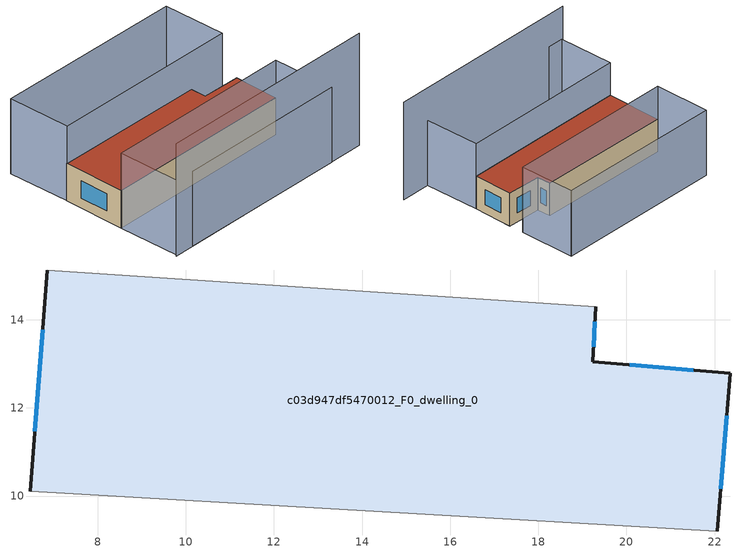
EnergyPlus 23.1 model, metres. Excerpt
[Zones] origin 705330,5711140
c03d947df5470012_F0_dwelling_0
 floor ground (EU_floor_Construction): 22.35,12.78 22.06,9.21 6.48,10.11 6.86,15.13 19.3,14.3 19.24,13.05 z0
 wall outside (EU_wall_Construction): 6.86,15.13 6.48,10.11 / 22.06,9.21 22.35,12.78 19.24,13.05 19.3,14.3 z0:3
 wall adiabatic (EU_wall_Construction): 6.48,10.11 22.06,9.21 / 19.3,14.3 6.86,15.13 z0:3
 window (EU_Window_Construction): 6.76,13.78 6.58,11.47 / 19.26,13.38 19.29,13.96 / 21.51,12.85 20.08,12.98 / 22.14,10.17 22.27,11.82 z0.81:2.19
 roof outside (EU_roof_Construction): 22.06,9.21 22.35,12.78 19.24,13.05 19.3,14.3 6.86,15.13 6.48,10.11 z3
shading: 6.07,5.05 24.54,3.98 z0:9; 6.48,10.11 22.06,9.21 / 22.06,9.21 21.76,4.14 / 21.76,4.14 6.18,5.05 / 6.18,5.05 6.48,10.11 / 7.18,20.19 22.75,19.19 / 22.75,19.19 22.42,14.1 / 22.42,14.1 6.86,15.09 / 6.86,15.09 7.18,20.19 / 22.75,19.19 7.21,20.19 z0:6
[Building]
EU S2 Campaign: North Axis=0; Terrain=City; Solar Distribution=FullExterior
[Site:Location]
London: Latitude=51.5; Longitude=-0.5; Time Zone=0; Elevation=25
[SizingPeriod:WeatherFileDays]
AnnualSizingPeriod: Begin Month=1; Begin Day of Month=1; End Month=12; End Day of Month=31; Day of Week for Start Day=Monday; Use Weather File Daylight Saving Period=No; Use Weather File Rain and Snow Indicators=No
[MATERIAL]
EU_InternalMass_Material: Roughness=MediumRough; Thickness=0.1; Conductivity=1; Density=1800; Specific Heat=900; Thermal Absorptance=0.9; Solar Absorptance=0.7; Visible Absorptance=0.7
[MATERIAL:NOMASS] Roughness=MediumRough; Thermal Absorptance=0.9; Solar Absorptance=0.7; Visible Absorptance=0.7
Name | Thermal Resistance
EU_wall_NoMass | 0.555556
EU_roof_NoMass | 0.510204
EU_floor_NoMass | 1.68919
[WINDOWMATERIAL:SIMPLEGLAZINGSYSTEM]
EU_Window_SimpleGlazing: UFactor=3.96; Solar Heat Gain Coefficient=0.85; Visible Transmittance=0.85
[CONSTRUCTION]
EU_wall_Construction: EU_wall_NoMass
EU_roof_Construction: EU_roof_NoMass
EU_floor_Construction: EU_floor_NoMass
EU_InternalMass_Construction: EU_InternalMass_Material
EU_Window_Construction: EU_Window_SimpleGlazing
[ZONE]
c03d947df5470012_F0_dwelling_0: Type=1; Multiplier=1; Ceiling Height=autocalculate; Volume=220.456; Floor Area=autocalculate; Part of Total Floor Area=Yes
[INTERNALMASS]
c03d947df5470012_F0_dwelling_0_EU_InternalMass: Construction=EU_InternalMass_Construction; Zone or ZoneList=c03d947df5470012_F0_dwelling_0; Surface Area=73.4857
[OTHEREQUIPMENT]
EU_Step8_InternalGain_c03d947df5470012_F0_dwelling_0_f000: Fuel Type=Electricity; Zone or ZoneList or Space or SpaceList=c03d947df5470012_F0_dwelling_0; Schedule=EU_Step8_GainSchedule_c03d947df5470012_F0_dwelling_0_f000; Design Level Calculation Method=Watts/Area; Power per Zone Floor Area=1; Fraction Latent=0; Fraction Radiant=0; Fraction Lost=0; Carbon Dioxide Generation Rate=0; EndUse Subcategory=EU_Step8_InternalGains
[ZONEVENTILATION:DESIGNFLOWRATE]
EU_ConstantAir_c03d947df5470012_F0_dwelling_0: Zone or ZoneList or Space or SpaceList=c03d947df5470012_F0_dwelling_0; Schedule=EU_AlwaysOn; Design Flow Rate Calculation Method=AirChanges/Hour; Air Changes per Hour=0.48; Ventilation Type=Natural; Fan Pressure Rise=0; Fan Total Efficiency=1; Constant Term Coefficient=1; Temperature Term Coefficient=0; Velocity Term Coefficient=0; Velocity Squared Term Coefficient=0; Minimum Indoor Temperature=-100; Maximum Indoor Temperature=100; Delta Temperature=-100; Minimum Outdoor Temperature=-100; Maximum Outdoor Temperature=100; Maximum Wind Speed=40
[HVACTEMPLATE:THERMOSTAT]
EU_HeatOnly_c03d947df5470012_F0_dwelling_0: Constant Heating Setpoint=20; Constant Cooling Setpoint=50
[HVACTEMPLATE:ZONE:IDEALLOADSAIRSYSTEM]
c03d947df5470012_F0_dwelling_0: Template Thermostat=EU_HeatOnly_c03d947df5470012_F0_dwelling_0; System Availability Schedule=EU_AlwaysOn; Maximum Heating Supply Air Temperature=50; Minimum Cooling Supply Air Temperature=13; Maximum Heating Supply Air Humidity Ratio=0.0156; Minimum Cooling Supply Air Humidity Ratio=0.0077; Heating Limit=NoLimit; Cooling Limit=NoLimit; Heating Availability Schedule=EU_AlwaysOn; Cooling Availability Schedule=EU_CoolingOff; Dehumidification Control Type=ConstantSensibleHeatRatio; Cooling Sensible Heat Ratio=0.7; Dehumidification Setpoint=60; Humidification Control Type=None; Humidification Setpoint=30; Outdoor Air Method=None; Outdoor Air Flow Rate per Person=0.00944; Outdoor Air Flow Rate per Zone Floor Area=0; Outdoor Air Flow Rate per Zone=0; Demand Controlled Ventilation Type=None; Outdoor Air Economizer Type=NoEconomizer; Heat Recovery Type=None; Sensible Heat Recovery Effectiveness=0.7; Latent Heat Recovery Effectiveness=0.65
[SIZING:ZONE]
c03d947df5470012_F0_dwelling_0: Zone Cooling Design Supply Air Temperature Input Method=SupplyAirTemperature; Zone Cooling Design Supply Air Temperature=13; Zone Heating Design Supply Air Temperature Input Method=SupplyAirTemperature; Zone Heating Design Supply Air Temperature=50; Zone Cooling Design Supply Air Humidity Ratio=0.008; Zone Heating Design Supply Air Humidity Ratio=0.008; Cooling Design Air Flow Method=DesignDay; Cooling Design Air Flow Rate=0; Cooling Minimum Air Flow per Zone Floor Area=0.000762; Cooling Minimum Air Flow=0; Cooling Minimum Air Flow Fraction=0.2; Heating Design Air Flow Method=DesignDay; Heating Design Air Flow Rate=0; Heating Maximum Air Flow per Zone Floor Area=0.002032; Heating Maximum Air Flow=0.141576; Heating Maximum Air Flow Fraction=0.3; Account for Dedicated Outdoor Air System=No; Dedicated Outdoor Air System Control Strategy=NeutralSupplyAir; Dedicated Outdoor Air Low Setpoint Temperature for Design=autosize; Dedicated Outdoor Air High Setpoint Temperature for Design=autosize; Zone Load Sizing Method=Sensible Load Only No Latent Load; Zone Latent Cooling Design Supply Air Humidity Ratio Input Method=HumidityRatioDifference; Zone Cooling Design Supply Air Humidity Ratio Difference=0.005; Zone Latent Heating Design Supply Air Humidity Ratio Input Method=HumidityRatioDifference; Zone Humidification Design Supply Air Humidity Ratio Difference=0.005
[SCHEDULE:CONSTANT]
Name | Hourly Value
EU_AlwaysOn | 1
EU_CoolingOff | 0
[SCHEDULE:FILE]
EU_Step8_GainSchedule_c03d947df5470012_F0_dwelling_0_f000: File=../../schedules/c03d947df5470012/c03d947df5470012_F0_dwelling_0_f000_gain.csv; Column Number=1; Rows to Skip at Top=0; Number of Hours of Data=8760; Column Separator=Comma; Interpolate to Timestep=No; Minutes per Item=60; Adjust Schedule for Daylight Savings=Yes
